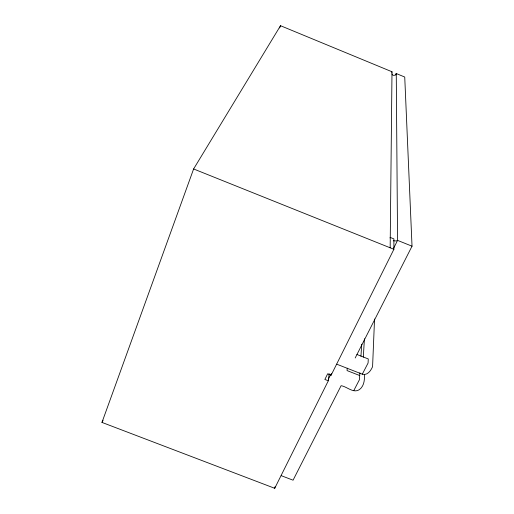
<?xml version="1.0" encoding="UTF-8"?>
<svg xmlns="http://www.w3.org/2000/svg" width="514" height="514" viewBox="0 0 514 514"><rect width="100%" height="100%" fill="white"/><g stroke="black" fill="none" stroke-linecap="round" stroke-linejoin="round"><path stroke-width="0.77" d="M390.158 247.793L391.996 71.767L280.515 25.7L193.611 168.965L101.971 422.412L274.727 488.3L328.311 380.797L324.861 379.448L327.669 373.787L331.151 375.143L393.891 249.29L393.904 238.901L390.267 237.442L389.978 237.898M374.545 318.988L372.579 366.681C370.928 370.69 367.285 375.785 362.293 374.192L336.76 364.195M364.445 374.603C364.67 380.058 364.111 386.11 359.395 389.631C353.414 393.685 346.989 386.56 341.103 385.686L293.064 480.192L281.216 475.662M363.314 357.153L364.42 338.745M359.877 372.791L359.434 379.711L353.773 390.627M360.95 356.208L361.727 344.2M347.258 368.191L347.046 370.581L359.704 375.535M331.151 375.143L331.337 373.575M328.311 380.797L329.178 373.678M274.727 488.3L275.016 486.732M391.822 72.493L391.996 71.767M279.661 27.949L280.515 25.7M395.607 74.98L396.262 73.534L404.736 77.036L412.029 246.187L355.193 357.982M328.234 379.48L330.727 374.468M393.621 248.275L397.56 240.372L396.262 73.534C395.819 75.642 392.555 76.239 391.951 73.926M101.971 422.412L103.051 420.259M362.293 374.192L368.075 363.038L368.281 358.945L356.915 354.487M393.3 240.79L396.255 240.95L397.56 240.372L412.029 246.187M193.611 168.965L393.891 249.29"/></g></svg>
